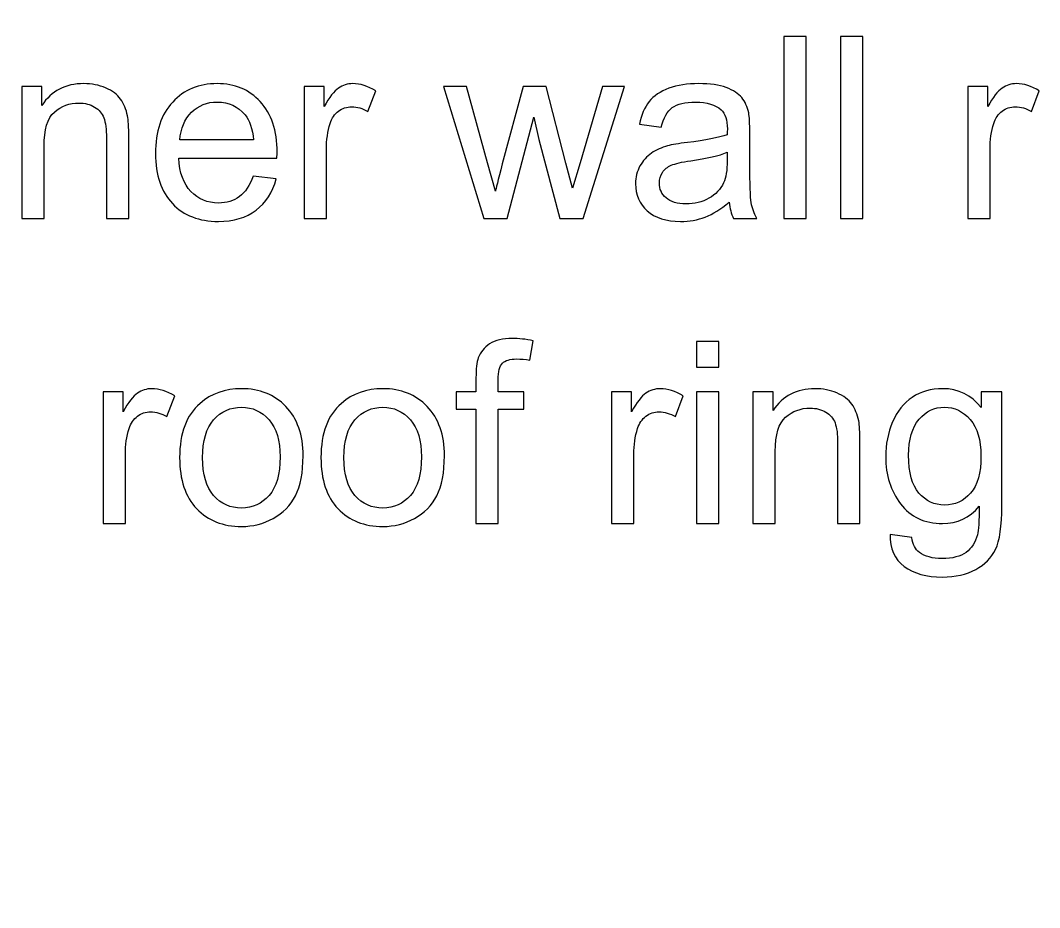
# Model space of a CAD drawing. Header units: centimetres. Extents: x -233 to -82, y 123 to 153.
# Drawn here: x -118.004 to -116.589, y 150.517 to 151.748 of the extents above; entities that cross this region are included whole.
import ezdxf

# ---------------------------------------------------------------- set-up
doc = ezdxf.new("R2010")
doc.units = ezdxf.units.CM
doc.header["$MEASUREMENT"] = 0
doc.layers.add('layer 1', color=7, linetype='Continuous')

msp = doc.modelspace()

# ---------------------------------------------------------------- linework, layer by layer
at = {"layer": 'layer 1', "color": 1, "lineweight": 9}
msp.add_open_spline([(-126.51636, 152.75145), (-126.51636, 152.75145), (-129.7739, 152.75145), (-129.7739, 152.75145), (-129.7739, 152.75145), (-129.7739, 152.75145), (-136.26995, 149.00072), (-136.26995, 149.00072), (-136.26995, 149.00072), (-136.26995, 149.00072), (-140.02277, 142.50252), (-140.02277, 142.50252), (-140.02277, 142.50252), (-140.02277, 142.50252), (-140.02277, 134.99898), (-140.02277, 134.99898), (-140.02277, 134.99898), (-140.02277, 134.99898), (-136.26995, 128.50081), (-136.26995, 128.50081), (-136.26995, 128.50081), (-136.26995, 128.50081), (-129.7739, 124.74796), (-129.7739, 124.74796), (-129.7739, 124.74796), (-129.7739, 124.74796), (-122.27036, 124.74796), (-122.27036, 124.74796), (-122.27036, 124.74796), (-122.27036, 124.74796), (-115.77213, 128.50081), (-115.77213, 128.50081), (-115.77213, 128.50081), (-115.77213, 128.50081), (-112.02146, 134.99898), (-112.02146, 134.99898), (-112.02146, 134.99898), (-112.02146, 134.99898), (-112.02146, 142.50252), (-112.02146, 142.50252), (-112.02146, 142.50252), (-112.02146, 142.50252), (-115.77213, 149.00072), (-115.77213, 149.00072), (-115.77213, 149.00072), (-115.77213, 149.00072), (-122.27036, 152.75145), (-122.27036, 152.75145), (-122.27036, 152.75145), (-122.27036, 152.75145), (-125.51514, 152.75145), (-125.51514, 152.75145)], degree=3, knots=[0, 0, 0, 0, 0.0714286, 0.0714286, 0.0714286, 0.0714286, 0.1428571, 0.1428571, 0.1428571, 0.1428571, 0.2142857, 0.2142857, 0.2142857, 0.2142857, 0.2857143, 0.2857143, 0.2857143, 0.2857143, 0.3571429, 0.3571429, 0.3571429, 0.3571429, 0.4285714, 0.4285714, 0.4285714, 0.4285714, 0.5, 0.5, 0.5, 0.5, 0.5714286, 0.5714286, 0.5714286, 0.5714286, 0.6428571, 0.6428571, 0.6428571, 0.6428571, 0.7142857, 0.7142857, 0.7142857, 0.7142857, 0.7857143, 0.7857143, 0.7857143, 0.7857143, 0.8571429, 0.8571429, 0.8571429, 0.8571429, 1, 1, 1, 1], dxfattribs=at)
at = {"layer": 'layer 1'}
for points, knots in [([(-116.94407, 151.47319), (-116.94407, 151.47319), (-116.94407, 151.72569), (-116.94407, 151.72569), (-116.94407, 151.72569), (-116.94407, 151.72569), (-116.91307, 151.72569), (-116.91307, 151.72569), (-116.91307, 151.72569), (-116.91307, 151.72569), (-116.91307, 151.47319), (-116.91307, 151.47319), (-116.91307, 151.47319), (-116.91307, 151.47319), (-116.94407, 151.47319), (-116.94407, 151.47319)], [0, 0, 0, 0, 0.2, 0.2, 0.2, 0.2, 0.4, 0.4, 0.4, 0.4, 0.6, 0.6, 0.6, 0.6, 1, 1, 1, 1]), ([(-116.86567, 151.47319), (-116.86567, 151.47319), (-116.86567, 151.72569), (-116.86567, 151.72569), (-116.86567, 151.72569), (-116.86567, 151.72569), (-116.83467, 151.72569), (-116.83467, 151.72569), (-116.83467, 151.72569), (-116.83467, 151.72569), (-116.83467, 151.47319), (-116.83467, 151.47319), (-116.83467, 151.47319), (-116.83467, 151.47319), (-116.86567, 151.47319), (-116.86567, 151.47319)], [0, 0, 0, 0, 0.2, 0.2, 0.2, 0.2, 0.4, 0.4, 0.4, 0.4, 0.6, 0.6, 0.6, 0.6, 1, 1, 1, 1]), ([(-118.00227, 151.47319), (-118.00227, 151.47319), (-118.00227, 151.65609), (-118.00227, 151.65609), (-118.00227, 151.65609), (-118.00227, 151.65609), (-117.97437, 151.65609), (-117.97437, 151.65609), (-117.97437, 151.65609), (-117.97437, 151.65609), (-117.97437, 151.63009), (-117.97437, 151.63009), (-117.97437, 151.63009), (-117.96097, 151.65019), (-117.94157, 151.66029), (-117.91617, 151.66029), (-117.91617, 151.66029), (-117.90517, 151.66029), (-117.89507, 151.65829), (-117.88577, 151.65439), (-117.88577, 151.65439), (-117.87647, 151.65039), (-117.86957, 151.64519), (-117.86497, 151.63879), (-117.86497, 151.63879), (-117.86047, 151.63229), (-117.85727, 151.62469), (-117.85537, 151.61579), (-117.85537, 151.61579), (-117.85427, 151.61009), (-117.85367, 151.59999), (-117.85367, 151.58569), (-117.85367, 151.58569), (-117.85367, 151.58569), (-117.85367, 151.47319), (-117.85367, 151.47319), (-117.85367, 151.47319), (-117.85367, 151.47319), (-117.88467, 151.47319), (-117.88467, 151.47319), (-117.88467, 151.47319), (-117.88467, 151.47319), (-117.88467, 151.58449), (-117.88467, 151.58449), (-117.88467, 151.58449), (-117.88467, 151.59709), (-117.88587, 151.60649), (-117.88827, 151.61279), (-117.88827, 151.61279), (-117.89067, 151.61909), (-117.89497, 151.62409), (-117.90107, 151.62779), (-117.90107, 151.62779), (-117.90727, 151.63149), (-117.91447, 151.63339), (-117.92277, 151.63339), (-117.92277, 151.63339), (-117.93597, 151.63339), (-117.94737, 151.62919), (-117.95687, 151.62079), (-117.95687, 151.62079), (-117.96647, 151.61239), (-117.97127, 151.59649), (-117.97127, 151.57309), (-117.97127, 151.57309), (-117.97127, 151.57309), (-117.97127, 151.47319), (-117.97127, 151.47319), (-117.97127, 151.47319), (-117.97127, 151.47319), (-118.00227, 151.47319), (-118.00227, 151.47319)], [0, 0, 0, 0, 0.0526316, 0.0526316, 0.0526316, 0.0526316, 0.1052632, 0.1052632, 0.1052632, 0.1052632, 0.1578947, 0.1578947, 0.1578947, 0.1578947, 0.2105263, 0.2105263, 0.2105263, 0.2105263, 0.2631579, 0.2631579, 0.2631579, 0.2631579, 0.3157895, 0.3157895, 0.3157895, 0.3157895, 0.3684211, 0.3684211, 0.3684211, 0.3684211, 0.4210526, 0.4210526, 0.4210526, 0.4210526, 0.4736842, 0.4736842, 0.4736842, 0.4736842, 0.5263158, 0.5263158, 0.5263158, 0.5263158, 0.5789474, 0.5789474, 0.5789474, 0.5789474, 0.6315789, 0.6315789, 0.6315789, 0.6315789, 0.6842105, 0.6842105, 0.6842105, 0.6842105, 0.7368421, 0.7368421, 0.7368421, 0.7368421, 0.7894737, 0.7894737, 0.7894737, 0.7894737, 0.8421053, 0.8421053, 0.8421053, 0.8421053, 0.8947368, 0.8947368, 0.8947368, 0.8947368, 1, 1, 1, 1]), ([(-117.68087, 151.53209), (-117.68087, 151.53209), (-117.64887, 151.52809), (-117.64887, 151.52809), (-117.64887, 151.52809), (-117.65397, 151.50939), (-117.66327, 151.49489), (-117.67697, 151.48459), (-117.67697, 151.48459), (-117.69067, 151.47429), (-117.70807, 151.46909), (-117.72927, 151.46909), (-117.72927, 151.46909), (-117.75607, 151.46909), (-117.77727, 151.47729), (-117.79297, 151.49379), (-117.79297, 151.49379), (-117.80867, 151.51029), (-117.81647, 151.53339), (-117.81647, 151.56309), (-117.81647, 151.56309), (-117.81647, 151.59389), (-117.80857, 151.61779), (-117.79267, 151.63479), (-117.79267, 151.63479), (-117.77677, 151.65179), (-117.75627, 151.66029), (-117.73097, 151.66029), (-117.73097, 151.66029), (-117.70657, 151.66029), (-117.68657, 151.65199), (-117.67107, 151.63529), (-117.67107, 151.63529), (-117.65557, 151.61859), (-117.64777, 151.59519), (-117.64777, 151.56499), (-117.64777, 151.56499), (-117.64777, 151.56319), (-117.64787, 151.56039), (-117.64797, 151.55669), (-117.64797, 151.55669), (-117.64797, 151.55669), (-117.78437, 151.55669), (-117.78437, 151.55669), (-117.78437, 151.55669), (-117.78327, 151.53659), (-117.77757, 151.52129), (-117.76737, 151.51059), (-117.76737, 151.51059), (-117.75717, 151.49989), (-117.74437, 151.49459), (-117.72907, 151.49459), (-117.72907, 151.49459), (-117.71777, 151.49459), (-117.70807, 151.49759), (-117.69997, 151.50359), (-117.69997, 151.50359), (-117.69197, 151.50949), (-117.68557, 151.51899), (-117.68087, 151.53209)], [0, 0, 0, 0, 0.0625, 0.0625, 0.0625, 0.0625, 0.125, 0.125, 0.125, 0.125, 0.1875, 0.1875, 0.1875, 0.1875, 0.25, 0.25, 0.25, 0.25, 0.3125, 0.3125, 0.3125, 0.3125, 0.375, 0.375, 0.375, 0.375, 0.4375, 0.4375, 0.4375, 0.4375, 0.5, 0.5, 0.5, 0.5, 0.5625, 0.5625, 0.5625, 0.5625, 0.625, 0.625, 0.625, 0.625, 0.6875, 0.6875, 0.6875, 0.6875, 0.75, 0.75, 0.75, 0.75, 0.8125, 0.8125, 0.8125, 0.8125, 0.875, 0.875, 0.875, 0.875, 1, 1, 1, 1]), ([(-117.61027, 151.47319), (-117.61027, 151.47319), (-117.61027, 151.65609), (-117.61027, 151.65609), (-117.61027, 151.65609), (-117.61027, 151.65609), (-117.58237, 151.65609), (-117.58237, 151.65609), (-117.58237, 151.65609), (-117.58237, 151.65609), (-117.58237, 151.62839), (-117.58237, 151.62839), (-117.58237, 151.62839), (-117.57527, 151.64139), (-117.56867, 151.64999), (-117.56257, 151.65409), (-117.56257, 151.65409), (-117.55657, 151.65819), (-117.54997, 151.66029), (-117.54277, 151.66029), (-117.54277, 151.66029), (-117.53227, 151.66029), (-117.52167, 151.65699), (-117.51087, 151.65029), (-117.51087, 151.65029), (-117.51087, 151.65029), (-117.52157, 151.62149), (-117.52157, 151.62149), (-117.52157, 151.62149), (-117.52907, 151.62599), (-117.53667, 151.62819), (-117.54427, 151.62819), (-117.54427, 151.62819), (-117.55107, 151.62819), (-117.55717, 151.62619), (-117.56257, 151.62209), (-117.56257, 151.62209), (-117.56797, 151.61799), (-117.57177, 151.61239), (-117.57407, 151.60509), (-117.57407, 151.60509), (-117.57757, 151.59409), (-117.57927, 151.58209), (-117.57927, 151.56899), (-117.57927, 151.56899), (-117.57927, 151.56899), (-117.57927, 151.47319), (-117.57927, 151.47319), (-117.57927, 151.47319), (-117.57927, 151.47319), (-117.61027, 151.47319), (-117.61027, 151.47319)], [0, 0, 0, 0, 0.0714286, 0.0714286, 0.0714286, 0.0714286, 0.1428571, 0.1428571, 0.1428571, 0.1428571, 0.2142857, 0.2142857, 0.2142857, 0.2142857, 0.2857143, 0.2857143, 0.2857143, 0.2857143, 0.3571429, 0.3571429, 0.3571429, 0.3571429, 0.4285714, 0.4285714, 0.4285714, 0.4285714, 0.5, 0.5, 0.5, 0.5, 0.5714286, 0.5714286, 0.5714286, 0.5714286, 0.6428571, 0.6428571, 0.6428571, 0.6428571, 0.7142857, 0.7142857, 0.7142857, 0.7142857, 0.7857143, 0.7857143, 0.7857143, 0.7857143, 0.8571429, 0.8571429, 0.8571429, 0.8571429, 1, 1, 1, 1]), ([(-117.02027, 151.49579), (-117.03177, 151.48599), (-117.04277, 151.47909), (-117.05337, 151.47509), (-117.05337, 151.47509), (-117.06407, 151.47109), (-117.07547, 151.46909), (-117.08757, 151.46909), (-117.08757, 151.46909), (-117.10767, 151.46909), (-117.12317, 151.47399), (-117.13397, 151.48379), (-117.13397, 151.48379), (-117.14477, 151.49359), (-117.15017, 151.50609), (-117.15017, 151.52139), (-117.15017, 151.52139), (-117.15017, 151.53039), (-117.14807, 151.53859), (-117.14397, 151.54599), (-117.14397, 151.54599), (-117.13987, 151.55339), (-117.13457, 151.55929), (-117.12797, 151.56379), (-117.12797, 151.56379), (-117.12137, 151.56829), (-117.11397, 151.57169), (-117.10567, 151.57399), (-117.10567, 151.57399), (-117.09957, 151.57559), (-117.09047, 151.57709), (-117.07817, 151.57859), (-117.07817, 151.57859), (-117.05307, 151.58159), (-117.03467, 151.58519), (-117.02287, 151.58929), (-117.02287, 151.58929), (-117.02277, 151.59359), (-117.02267, 151.59629), (-117.02267, 151.59739), (-117.02267, 151.59739), (-117.02267, 151.60999), (-117.02557, 151.61889), (-117.03147, 151.62409), (-117.03147, 151.62409), (-117.03937, 151.63109), (-117.05117, 151.63459), (-117.06677, 151.63459), (-117.06677, 151.63459), (-117.08137, 151.63459), (-117.09217, 151.63209), (-117.09907, 151.62699), (-117.09907, 151.62699), (-117.10597, 151.62189), (-117.11117, 151.61279), (-117.11447, 151.59979), (-117.11447, 151.59979), (-117.11447, 151.59979), (-117.14477, 151.60389), (-117.14477, 151.60389), (-117.14477, 151.60389), (-117.14207, 151.61689), (-117.13747, 151.62739), (-117.13117, 151.63539), (-117.13117, 151.63539), (-117.12487, 151.64329), (-117.11567, 151.64949), (-117.10377, 151.65379), (-117.10377, 151.65379), (-117.09187, 151.65809), (-117.07797, 151.66029), (-117.06227, 151.66029), (-117.06227, 151.66029), (-117.04667, 151.66029), (-117.03397, 151.65849), (-117.02417, 151.65479), (-117.02417, 151.65479), (-117.01447, 151.65109), (-117.00727, 151.64639), (-117.00267, 151.64089), (-117.00267, 151.64089), (-116.99807, 151.63529), (-116.99487, 151.62829), (-116.99307, 151.61979), (-116.99307, 151.61979), (-116.99197, 151.61449), (-116.99147, 151.60499), (-116.99147, 151.59119), (-116.99147, 151.59119), (-116.99147, 151.59119), (-116.99147, 151.54989), (-116.99147, 151.54989), (-116.99147, 151.54989), (-116.99147, 151.52099), (-116.99077, 151.50279), (-116.98947, 151.49519), (-116.98947, 151.49519), (-116.98817, 151.48749), (-116.98557, 151.48019), (-116.98167, 151.47319), (-116.98167, 151.47319), (-116.98167, 151.47319), (-117.01407, 151.47319), (-117.01407, 151.47319), (-117.01407, 151.47319), (-117.01727, 151.47959), (-117.01937, 151.48709), (-117.02027, 151.49579)], [0, 0, 0, 0, 0.0357143, 0.0357143, 0.0357143, 0.0357143, 0.0714286, 0.0714286, 0.0714286, 0.0714286, 0.1071429, 0.1071429, 0.1071429, 0.1071429, 0.1428571, 0.1428571, 0.1428571, 0.1428571, 0.1785714, 0.1785714, 0.1785714, 0.1785714, 0.2142857, 0.2142857, 0.2142857, 0.2142857, 0.25, 0.25, 0.25, 0.25, 0.2857143, 0.2857143, 0.2857143, 0.2857143, 0.3214286, 0.3214286, 0.3214286, 0.3214286, 0.3571429, 0.3571429, 0.3571429, 0.3571429, 0.3928571, 0.3928571, 0.3928571, 0.3928571, 0.4285714, 0.4285714, 0.4285714, 0.4285714, 0.4642857, 0.4642857, 0.4642857, 0.4642857, 0.5, 0.5, 0.5, 0.5, 0.5357143, 0.5357143, 0.5357143, 0.5357143, 0.5714286, 0.5714286, 0.5714286, 0.5714286, 0.6071429, 0.6071429, 0.6071429, 0.6071429, 0.6428571, 0.6428571, 0.6428571, 0.6428571, 0.6785714, 0.6785714, 0.6785714, 0.6785714, 0.7142857, 0.7142857, 0.7142857, 0.7142857, 0.75, 0.75, 0.75, 0.75, 0.7857143, 0.7857143, 0.7857143, 0.7857143, 0.8214286, 0.8214286, 0.8214286, 0.8214286, 0.8571429, 0.8571429, 0.8571429, 0.8571429, 0.8928571, 0.8928571, 0.8928571, 0.8928571, 0.9285714, 0.9285714, 0.9285714, 0.9285714, 1, 1, 1, 1]), ([(-116.68897, 151.47319), (-116.68897, 151.47319), (-116.68897, 151.65609), (-116.68897, 151.65609), (-116.68897, 151.65609), (-116.68897, 151.65609), (-116.66107, 151.65609), (-116.66107, 151.65609), (-116.66107, 151.65609), (-116.66107, 151.65609), (-116.66107, 151.62839), (-116.66107, 151.62839), (-116.66107, 151.62839), (-116.65397, 151.64139), (-116.64737, 151.64999), (-116.64127, 151.65409), (-116.64127, 151.65409), (-116.63527, 151.65819), (-116.62867, 151.66029), (-116.62147, 151.66029), (-116.62147, 151.66029), (-116.61097, 151.66029), (-116.60037, 151.65699), (-116.58957, 151.65029), (-116.58957, 151.65029), (-116.58957, 151.65029), (-116.60027, 151.62149), (-116.60027, 151.62149), (-116.60027, 151.62149), (-116.60777, 151.62599), (-116.61537, 151.62819), (-116.62297, 151.62819), (-116.62297, 151.62819), (-116.62977, 151.62819), (-116.63587, 151.62619), (-116.64127, 151.62209), (-116.64127, 151.62209), (-116.64667, 151.61799), (-116.65047, 151.61239), (-116.65277, 151.60509), (-116.65277, 151.60509), (-116.65627, 151.59409), (-116.65797, 151.58209), (-116.65797, 151.56899), (-116.65797, 151.56899), (-116.65797, 151.56899), (-116.65797, 151.47319), (-116.65797, 151.47319), (-116.65797, 151.47319), (-116.65797, 151.47319), (-116.68897, 151.47319), (-116.68897, 151.47319)], [0, 0, 0, 0, 0.0714286, 0.0714286, 0.0714286, 0.0714286, 0.1428571, 0.1428571, 0.1428571, 0.1428571, 0.2142857, 0.2142857, 0.2142857, 0.2142857, 0.2857143, 0.2857143, 0.2857143, 0.2857143, 0.3571429, 0.3571429, 0.3571429, 0.3571429, 0.4285714, 0.4285714, 0.4285714, 0.4285714, 0.5, 0.5, 0.5, 0.5, 0.5714286, 0.5714286, 0.5714286, 0.5714286, 0.6428571, 0.6428571, 0.6428571, 0.6428571, 0.7142857, 0.7142857, 0.7142857, 0.7142857, 0.7857143, 0.7857143, 0.7857143, 0.7857143, 0.8571429, 0.8571429, 0.8571429, 0.8571429, 1, 1, 1, 1]), ([(-117.36067, 151.47319), (-117.36067, 151.47319), (-117.41667, 151.65609), (-117.41667, 151.65609), (-117.41667, 151.65609), (-117.41667, 151.65609), (-117.38457, 151.65609), (-117.38457, 151.65609), (-117.38457, 151.65609), (-117.38457, 151.65609), (-117.35547, 151.55049), (-117.35547, 151.55049), (-117.35547, 151.55049), (-117.35547, 151.55049), (-117.34467, 151.51129), (-117.34467, 151.51129), (-117.34467, 151.51129), (-117.34417, 151.51319), (-117.34107, 151.52579), (-117.33517, 151.54899), (-117.33517, 151.54899), (-117.33517, 151.54899), (-117.30607, 151.65609), (-117.30607, 151.65609), (-117.30607, 151.65609), (-117.30607, 151.65609), (-117.27417, 151.65609), (-117.27417, 151.65609), (-117.27417, 151.65609), (-117.27417, 151.65609), (-117.24677, 151.54999), (-117.24677, 151.54999), (-117.24677, 151.54999), (-117.24677, 151.54999), (-117.23767, 151.51509), (-117.23767, 151.51509), (-117.23767, 151.51509), (-117.23767, 151.51509), (-117.22717, 151.55039), (-117.22717, 151.55039), (-117.22717, 151.55039), (-117.22717, 151.55039), (-117.19577, 151.65609), (-117.19577, 151.65609), (-117.19577, 151.65609), (-117.19577, 151.65609), (-117.16567, 151.65609), (-117.16567, 151.65609), (-117.16567, 151.65609), (-117.16567, 151.65609), (-117.22287, 151.47319), (-117.22287, 151.47319), (-117.22287, 151.47319), (-117.22287, 151.47319), (-117.25507, 151.47319), (-117.25507, 151.47319), (-117.25507, 151.47319), (-117.25507, 151.47319), (-117.28417, 151.58279), (-117.28417, 151.58279), (-117.28417, 151.58279), (-117.28417, 151.58279), (-117.29127, 151.61389), (-117.29127, 151.61389), (-117.29127, 151.61389), (-117.29127, 151.61389), (-117.32827, 151.47319), (-117.32827, 151.47319), (-117.32827, 151.47319), (-117.32827, 151.47319), (-117.36067, 151.47319), (-117.36067, 151.47319)], [0, 0, 0, 0, 0.0526316, 0.0526316, 0.0526316, 0.0526316, 0.1052632, 0.1052632, 0.1052632, 0.1052632, 0.1578947, 0.1578947, 0.1578947, 0.1578947, 0.2105263, 0.2105263, 0.2105263, 0.2105263, 0.2631579, 0.2631579, 0.2631579, 0.2631579, 0.3157895, 0.3157895, 0.3157895, 0.3157895, 0.3684211, 0.3684211, 0.3684211, 0.3684211, 0.4210526, 0.4210526, 0.4210526, 0.4210526, 0.4736842, 0.4736842, 0.4736842, 0.4736842, 0.5263158, 0.5263158, 0.5263158, 0.5263158, 0.5789474, 0.5789474, 0.5789474, 0.5789474, 0.6315789, 0.6315789, 0.6315789, 0.6315789, 0.6842105, 0.6842105, 0.6842105, 0.6842105, 0.7368421, 0.7368421, 0.7368421, 0.7368421, 0.7894737, 0.7894737, 0.7894737, 0.7894737, 0.8421053, 0.8421053, 0.8421053, 0.8421053, 0.8947368, 0.8947368, 0.8947368, 0.8947368, 1, 1, 1, 1]), ([(-117.78267, 151.58219), (-117.78267, 151.58219), (-117.68057, 151.58219), (-117.68057, 151.58219), (-117.68057, 151.58219), (-117.68187, 151.59759), (-117.68577, 151.60919), (-117.69227, 151.61689), (-117.69227, 151.61689), (-117.70217, 151.62879), (-117.71497, 151.63479), (-117.73067, 151.63479), (-117.73067, 151.63479), (-117.74497, 151.63479), (-117.75687, 151.62999), (-117.76657, 151.62049), (-117.76657, 151.62049), (-117.77627, 151.61099), (-117.78167, 151.59819), (-117.78267, 151.58219)], [0, 0, 0, 0, 0.1666667, 0.1666667, 0.1666667, 0.1666667, 0.3333333, 0.3333333, 0.3333333, 0.3333333, 0.5, 0.5, 0.5, 0.5, 0.6666667, 0.6666667, 0.6666667, 0.6666667, 1, 1, 1, 1]), ([(-117.02287, 151.56499), (-117.03407, 151.56039), (-117.05097, 151.55649), (-117.07347, 151.55329), (-117.07347, 151.55329), (-117.08617, 151.55139), (-117.09517, 151.54939), (-117.10047, 151.54709), (-117.10047, 151.54709), (-117.10577, 151.54479), (-117.10987, 151.54149), (-117.11277, 151.53709), (-117.11277, 151.53709), (-117.11567, 151.53259), (-117.11707, 151.52769), (-117.11707, 151.52229), (-117.11707, 151.52229), (-117.11707, 151.51399), (-117.11397, 151.50719), (-117.10767, 151.50169), (-117.10767, 151.50169), (-117.10137, 151.49619), (-117.09227, 151.49339), (-117.08017, 151.49339), (-117.08017, 151.49339), (-117.06827, 151.49339), (-117.05757, 151.49599), (-117.04827, 151.50119), (-117.04827, 151.50119), (-117.03897, 151.50639), (-117.03217, 151.51349), (-117.02787, 151.52259), (-117.02787, 151.52259), (-117.02457, 151.52959), (-117.02287, 151.53989), (-117.02287, 151.55359), (-117.02287, 151.55359), (-117.02287, 151.55359), (-117.02287, 151.56499), (-117.02287, 151.56499)], [0, 0, 0, 0, 0.0909091, 0.0909091, 0.0909091, 0.0909091, 0.1818182, 0.1818182, 0.1818182, 0.1818182, 0.2727273, 0.2727273, 0.2727273, 0.2727273, 0.3636364, 0.3636364, 0.3636364, 0.3636364, 0.4545455, 0.4545455, 0.4545455, 0.4545455, 0.5454545, 0.5454545, 0.5454545, 0.5454545, 0.6363636, 0.6363636, 0.6363636, 0.6363636, 0.7272727, 0.7272727, 0.7272727, 0.7272727, 0.8181818, 0.8181818, 0.8181818, 0.8181818, 1, 1, 1, 1]), ([(-117.37164, 151.04986), (-117.37164, 151.04986), (-117.37164, 151.20866), (-117.37164, 151.20866), (-117.37164, 151.20866), (-117.37164, 151.20866), (-117.39904, 151.20866), (-117.39904, 151.20866), (-117.39904, 151.20866), (-117.39904, 151.20866), (-117.39904, 151.23276), (-117.39904, 151.23276), (-117.39904, 151.23276), (-117.39904, 151.23276), (-117.37164, 151.23276), (-117.37164, 151.23276), (-117.37164, 151.23276), (-117.37164, 151.23276), (-117.37164, 151.25226), (-117.37164, 151.25226), (-117.37164, 151.25226), (-117.37164, 151.26456), (-117.37054, 151.27366), (-117.36844, 151.27966), (-117.36844, 151.27966), (-117.36544, 151.28766), (-117.36014, 151.29416), (-117.35264, 151.29916), (-117.35264, 151.29916), (-117.34514, 151.30416), (-117.33454, 151.30666), (-117.32104, 151.30666), (-117.32104, 151.30666), (-117.31234, 151.30666), (-117.30264, 151.30566), (-117.29214, 151.30356), (-117.29214, 151.30356), (-117.29214, 151.30356), (-117.29674, 151.27656), (-117.29674, 151.27656), (-117.29674, 151.27656), (-117.30324, 151.27766), (-117.30934, 151.27826), (-117.31504, 151.27826), (-117.31504, 151.27826), (-117.32444, 151.27826), (-117.33104, 151.27626), (-117.33494, 151.27226), (-117.33494, 151.27226), (-117.33884, 151.26826), (-117.34084, 151.26076), (-117.34084, 151.24966), (-117.34084, 151.24966), (-117.34084, 151.24966), (-117.34084, 151.23276), (-117.34084, 151.23276), (-117.34084, 151.23276), (-117.34084, 151.23276), (-117.30514, 151.23276), (-117.30514, 151.23276), (-117.30514, 151.23276), (-117.30514, 151.23276), (-117.30514, 151.20866), (-117.30514, 151.20866), (-117.30514, 151.20866), (-117.30514, 151.20866), (-117.34084, 151.20866), (-117.34084, 151.20866), (-117.34084, 151.20866), (-117.34084, 151.20866), (-117.34084, 151.04986), (-117.34084, 151.04986), (-117.34084, 151.04986), (-117.34084, 151.04986), (-117.37164, 151.04986), (-117.37164, 151.04986)], [0, 0, 0, 0, 0.05, 0.05, 0.05, 0.05, 0.1, 0.1, 0.1, 0.1, 0.15, 0.15, 0.15, 0.15, 0.2, 0.2, 0.2, 0.2, 0.25, 0.25, 0.25, 0.25, 0.3, 0.3, 0.3, 0.3, 0.35, 0.35, 0.35, 0.35, 0.4, 0.4, 0.4, 0.4, 0.45, 0.45, 0.45, 0.45, 0.5, 0.5, 0.5, 0.5, 0.55, 0.55, 0.55, 0.55, 0.6, 0.6, 0.6, 0.6, 0.65, 0.65, 0.65, 0.65, 0.7, 0.7, 0.7, 0.7, 0.75, 0.75, 0.75, 0.75, 0.8, 0.8, 0.8, 0.8, 0.85, 0.85, 0.85, 0.85, 0.9, 0.9, 0.9, 0.9, 1, 1, 1, 1]), ([(-117.06544, 151.26676), (-117.06544, 151.26676), (-117.06544, 151.30236), (-117.06544, 151.30236), (-117.06544, 151.30236), (-117.06544, 151.30236), (-117.03444, 151.30236), (-117.03444, 151.30236), (-117.03444, 151.30236), (-117.03444, 151.30236), (-117.03444, 151.26676), (-117.03444, 151.26676), (-117.03444, 151.26676), (-117.03444, 151.26676), (-117.06544, 151.26676), (-117.06544, 151.26676)], [0, 0, 0, 0, 0.2, 0.2, 0.2, 0.2, 0.4, 0.4, 0.4, 0.4, 0.6, 0.6, 0.6, 0.6, 1, 1, 1, 1]), ([(-117.88934, 151.04986), (-117.88934, 151.04986), (-117.88934, 151.23276), (-117.88934, 151.23276), (-117.88934, 151.23276), (-117.88934, 151.23276), (-117.86144, 151.23276), (-117.86144, 151.23276), (-117.86144, 151.23276), (-117.86144, 151.23276), (-117.86144, 151.20506), (-117.86144, 151.20506), (-117.86144, 151.20506), (-117.85434, 151.21806), (-117.84774, 151.22666), (-117.84164, 151.23076), (-117.84164, 151.23076), (-117.83564, 151.23486), (-117.82904, 151.23696), (-117.82184, 151.23696), (-117.82184, 151.23696), (-117.81134, 151.23696), (-117.80074, 151.23366), (-117.78994, 151.22696), (-117.78994, 151.22696), (-117.78994, 151.22696), (-117.80064, 151.19816), (-117.80064, 151.19816), (-117.80064, 151.19816), (-117.80814, 151.20266), (-117.81574, 151.20486), (-117.82334, 151.20486), (-117.82334, 151.20486), (-117.83014, 151.20486), (-117.83624, 151.20286), (-117.84164, 151.19876), (-117.84164, 151.19876), (-117.84704, 151.19466), (-117.85084, 151.18906), (-117.85314, 151.18176), (-117.85314, 151.18176), (-117.85664, 151.17076), (-117.85834, 151.15876), (-117.85834, 151.14566), (-117.85834, 151.14566), (-117.85834, 151.14566), (-117.85834, 151.04986), (-117.85834, 151.04986), (-117.85834, 151.04986), (-117.85834, 151.04986), (-117.88934, 151.04986), (-117.88934, 151.04986)], [0, 0, 0, 0, 0.0714286, 0.0714286, 0.0714286, 0.0714286, 0.1428571, 0.1428571, 0.1428571, 0.1428571, 0.2142857, 0.2142857, 0.2142857, 0.2142857, 0.2857143, 0.2857143, 0.2857143, 0.2857143, 0.3571429, 0.3571429, 0.3571429, 0.3571429, 0.4285714, 0.4285714, 0.4285714, 0.4285714, 0.5, 0.5, 0.5, 0.5, 0.5714286, 0.5714286, 0.5714286, 0.5714286, 0.6428571, 0.6428571, 0.6428571, 0.6428571, 0.7142857, 0.7142857, 0.7142857, 0.7142857, 0.7857143, 0.7857143, 0.7857143, 0.7857143, 0.8571429, 0.8571429, 0.8571429, 0.8571429, 1, 1, 1, 1]), ([(-117.78304, 151.14136), (-117.78304, 151.17526), (-117.77364, 151.20026), (-117.75474, 151.21656), (-117.75474, 151.21656), (-117.73904, 151.23016), (-117.71984, 151.23696), (-117.69724, 151.23696), (-117.69724, 151.23696), (-117.67214, 151.23696), (-117.65154, 151.22876), (-117.63554, 151.21226), (-117.63554, 151.21226), (-117.61964, 151.19576), (-117.61164, 151.17296), (-117.61164, 151.14396), (-117.61164, 151.14396), (-117.61164, 151.12036), (-117.61514, 151.10186), (-117.62224, 151.08836), (-117.62224, 151.08836), (-117.62934, 151.07486), (-117.63954, 151.06446), (-117.65304, 151.05696), (-117.65304, 151.05696), (-117.66654, 151.04946), (-117.68134, 151.04576), (-117.69724, 151.04576), (-117.69724, 151.04576), (-117.72284, 151.04576), (-117.74354, 151.05396), (-117.75934, 151.07036), (-117.75934, 151.07036), (-117.77514, 151.08676), (-117.78304, 151.11046), (-117.78304, 151.14136)], [0, 0, 0, 0, 0.1, 0.1, 0.1, 0.1, 0.2, 0.2, 0.2, 0.2, 0.3, 0.3, 0.3, 0.3, 0.4, 0.4, 0.4, 0.4, 0.5, 0.5, 0.5, 0.5, 0.6, 0.6, 0.6, 0.6, 0.7, 0.7, 0.7, 0.7, 0.8, 0.8, 0.8, 0.8, 1, 1, 1, 1]), ([(-117.58684, 151.14136), (-117.58684, 151.17526), (-117.57744, 151.20026), (-117.55854, 151.21656), (-117.55854, 151.21656), (-117.54284, 151.23016), (-117.52364, 151.23696), (-117.50104, 151.23696), (-117.50104, 151.23696), (-117.47594, 151.23696), (-117.45534, 151.22876), (-117.43934, 151.21226), (-117.43934, 151.21226), (-117.42344, 151.19576), (-117.41544, 151.17296), (-117.41544, 151.14396), (-117.41544, 151.14396), (-117.41544, 151.12036), (-117.41894, 151.10186), (-117.42604, 151.08836), (-117.42604, 151.08836), (-117.43314, 151.07486), (-117.44334, 151.06446), (-117.45684, 151.05696), (-117.45684, 151.05696), (-117.47034, 151.04946), (-117.48514, 151.04576), (-117.50104, 151.04576), (-117.50104, 151.04576), (-117.52664, 151.04576), (-117.54734, 151.05396), (-117.56314, 151.07036), (-117.56314, 151.07036), (-117.57894, 151.08676), (-117.58684, 151.11046), (-117.58684, 151.14136)], [0, 0, 0, 0, 0.1, 0.1, 0.1, 0.1, 0.2, 0.2, 0.2, 0.2, 0.3, 0.3, 0.3, 0.3, 0.4, 0.4, 0.4, 0.4, 0.5, 0.5, 0.5, 0.5, 0.6, 0.6, 0.6, 0.6, 0.7, 0.7, 0.7, 0.7, 0.8, 0.8, 0.8, 0.8, 1, 1, 1, 1]), ([(-117.18344, 151.04986), (-117.18344, 151.04986), (-117.18344, 151.23276), (-117.18344, 151.23276), (-117.18344, 151.23276), (-117.18344, 151.23276), (-117.15554, 151.23276), (-117.15554, 151.23276), (-117.15554, 151.23276), (-117.15554, 151.23276), (-117.15554, 151.20506), (-117.15554, 151.20506), (-117.15554, 151.20506), (-117.14844, 151.21806), (-117.14184, 151.22666), (-117.13574, 151.23076), (-117.13574, 151.23076), (-117.12974, 151.23486), (-117.12314, 151.23696), (-117.11594, 151.23696), (-117.11594, 151.23696), (-117.10544, 151.23696), (-117.09484, 151.23366), (-117.08404, 151.22696), (-117.08404, 151.22696), (-117.08404, 151.22696), (-117.09474, 151.19816), (-117.09474, 151.19816), (-117.09474, 151.19816), (-117.10224, 151.20266), (-117.10984, 151.20486), (-117.11744, 151.20486), (-117.11744, 151.20486), (-117.12424, 151.20486), (-117.13034, 151.20286), (-117.13574, 151.19876), (-117.13574, 151.19876), (-117.14114, 151.19466), (-117.14494, 151.18906), (-117.14724, 151.18176), (-117.14724, 151.18176), (-117.15074, 151.17076), (-117.15244, 151.15876), (-117.15244, 151.14566), (-117.15244, 151.14566), (-117.15244, 151.14566), (-117.15244, 151.04986), (-117.15244, 151.04986), (-117.15244, 151.04986), (-117.15244, 151.04986), (-117.18344, 151.04986), (-117.18344, 151.04986)], [0, 0, 0, 0, 0.0714286, 0.0714286, 0.0714286, 0.0714286, 0.1428571, 0.1428571, 0.1428571, 0.1428571, 0.2142857, 0.2142857, 0.2142857, 0.2142857, 0.2857143, 0.2857143, 0.2857143, 0.2857143, 0.3571429, 0.3571429, 0.3571429, 0.3571429, 0.4285714, 0.4285714, 0.4285714, 0.4285714, 0.5, 0.5, 0.5, 0.5, 0.5714286, 0.5714286, 0.5714286, 0.5714286, 0.6428571, 0.6428571, 0.6428571, 0.6428571, 0.7142857, 0.7142857, 0.7142857, 0.7142857, 0.7857143, 0.7857143, 0.7857143, 0.7857143, 0.8571429, 0.8571429, 0.8571429, 0.8571429, 1, 1, 1, 1]), ([(-116.98714, 151.04986), (-116.98714, 151.04986), (-116.98714, 151.23276), (-116.98714, 151.23276), (-116.98714, 151.23276), (-116.98714, 151.23276), (-116.95924, 151.23276), (-116.95924, 151.23276), (-116.95924, 151.23276), (-116.95924, 151.23276), (-116.95924, 151.20676), (-116.95924, 151.20676), (-116.95924, 151.20676), (-116.94584, 151.22686), (-116.92644, 151.23696), (-116.90104, 151.23696), (-116.90104, 151.23696), (-116.89004, 151.23696), (-116.87994, 151.23496), (-116.87064, 151.23106), (-116.87064, 151.23106), (-116.86134, 151.22706), (-116.85444, 151.22186), (-116.84984, 151.21546), (-116.84984, 151.21546), (-116.84534, 151.20896), (-116.84214, 151.20136), (-116.84024, 151.19246), (-116.84024, 151.19246), (-116.83914, 151.18676), (-116.83854, 151.17666), (-116.83854, 151.16236), (-116.83854, 151.16236), (-116.83854, 151.16236), (-116.83854, 151.04986), (-116.83854, 151.04986), (-116.83854, 151.04986), (-116.83854, 151.04986), (-116.86954, 151.04986), (-116.86954, 151.04986), (-116.86954, 151.04986), (-116.86954, 151.04986), (-116.86954, 151.16116), (-116.86954, 151.16116), (-116.86954, 151.16116), (-116.86954, 151.17376), (-116.87074, 151.18316), (-116.87314, 151.18946), (-116.87314, 151.18946), (-116.87554, 151.19576), (-116.87984, 151.20076), (-116.88594, 151.20446), (-116.88594, 151.20446), (-116.89214, 151.20816), (-116.89934, 151.21006), (-116.90764, 151.21006), (-116.90764, 151.21006), (-116.92084, 151.21006), (-116.93224, 151.20586), (-116.94174, 151.19746), (-116.94174, 151.19746), (-116.95134, 151.18906), (-116.95614, 151.17316), (-116.95614, 151.14976), (-116.95614, 151.14976), (-116.95614, 151.14976), (-116.95614, 151.04986), (-116.95614, 151.04986), (-116.95614, 151.04986), (-116.95614, 151.04986), (-116.98714, 151.04986), (-116.98714, 151.04986)], [0, 0, 0, 0, 0.0526316, 0.0526316, 0.0526316, 0.0526316, 0.1052632, 0.1052632, 0.1052632, 0.1052632, 0.1578947, 0.1578947, 0.1578947, 0.1578947, 0.2105263, 0.2105263, 0.2105263, 0.2105263, 0.2631579, 0.2631579, 0.2631579, 0.2631579, 0.3157895, 0.3157895, 0.3157895, 0.3157895, 0.3684211, 0.3684211, 0.3684211, 0.3684211, 0.4210526, 0.4210526, 0.4210526, 0.4210526, 0.4736842, 0.4736842, 0.4736842, 0.4736842, 0.5263158, 0.5263158, 0.5263158, 0.5263158, 0.5789474, 0.5789474, 0.5789474, 0.5789474, 0.6315789, 0.6315789, 0.6315789, 0.6315789, 0.6842105, 0.6842105, 0.6842105, 0.6842105, 0.7368421, 0.7368421, 0.7368421, 0.7368421, 0.7894737, 0.7894737, 0.7894737, 0.7894737, 0.8421053, 0.8421053, 0.8421053, 0.8421053, 0.8947368, 0.8947368, 0.8947368, 0.8947368, 1, 1, 1, 1]), ([(-116.79664, 151.03466), (-116.79664, 151.03466), (-116.76654, 151.03026), (-116.76654, 151.03026), (-116.76654, 151.03026), (-116.76524, 151.02096), (-116.76174, 151.01416), (-116.75604, 151.00986), (-116.75604, 151.00986), (-116.74834, 151.00416), (-116.73784, 151.00126), (-116.72454, 151.00126), (-116.72454, 151.00126), (-116.71014, 151.00126), (-116.69904, 151.00416), (-116.69124, 151.00986), (-116.69124, 151.00986), (-116.68344, 151.01556), (-116.67814, 151.02366), (-116.67544, 151.03406), (-116.67544, 151.03406), (-116.67384, 151.04036), (-116.67304, 151.05356), (-116.67314, 151.07376), (-116.67314, 151.07376), (-116.68664, 151.05786), (-116.70354, 151.04986), (-116.72384, 151.04986), (-116.72384, 151.04986), (-116.74894, 151.04986), (-116.76844, 151.05896), (-116.78214, 151.07706), (-116.78214, 151.07706), (-116.79594, 151.09516), (-116.80284, 151.11696), (-116.80284, 151.14236), (-116.80284, 151.14236), (-116.80284, 151.15986), (-116.79964, 151.17596), (-116.79334, 151.19076), (-116.79334, 151.19076), (-116.78704, 151.20546), (-116.77794, 151.21686), (-116.76594, 151.22496), (-116.76594, 151.22496), (-116.75394, 151.23296), (-116.73984, 151.23696), (-116.72364, 151.23696), (-116.72364, 151.23696), (-116.70204, 151.23696), (-116.68424, 151.22826), (-116.67024, 151.21076), (-116.67024, 151.21076), (-116.67024, 151.21076), (-116.67024, 151.23276), (-116.67024, 151.23276), (-116.67024, 151.23276), (-116.67024, 151.23276), (-116.64164, 151.23276), (-116.64164, 151.23276), (-116.64164, 151.23276), (-116.64164, 151.23276), (-116.64164, 151.07466), (-116.64164, 151.07466), (-116.64164, 151.07466), (-116.64164, 151.04616), (-116.64454, 151.02596), (-116.65034, 151.01406), (-116.65034, 151.01406), (-116.65614, 151.00216), (-116.66534, 150.99286), (-116.67784, 150.98596), (-116.67784, 150.98596), (-116.69044, 150.97906), (-116.70594, 150.97566), (-116.72434, 150.97566), (-116.72434, 150.97566), (-116.74614, 150.97566), (-116.76374, 150.98056), (-116.77714, 150.99036), (-116.77714, 150.99036), (-116.79064, 151.00016), (-116.79714, 151.01496), (-116.79664, 151.03466)], [0, 0, 0, 0, 0.0454545, 0.0454545, 0.0454545, 0.0454545, 0.0909091, 0.0909091, 0.0909091, 0.0909091, 0.1363636, 0.1363636, 0.1363636, 0.1363636, 0.1818182, 0.1818182, 0.1818182, 0.1818182, 0.2272727, 0.2272727, 0.2272727, 0.2272727, 0.2727273, 0.2727273, 0.2727273, 0.2727273, 0.3181818, 0.3181818, 0.3181818, 0.3181818, 0.3636364, 0.3636364, 0.3636364, 0.3636364, 0.4090909, 0.4090909, 0.4090909, 0.4090909, 0.4545455, 0.4545455, 0.4545455, 0.4545455, 0.5, 0.5, 0.5, 0.5, 0.5454545, 0.5454545, 0.5454545, 0.5454545, 0.5909091, 0.5909091, 0.5909091, 0.5909091, 0.6363636, 0.6363636, 0.6363636, 0.6363636, 0.6818182, 0.6818182, 0.6818182, 0.6818182, 0.7272727, 0.7272727, 0.7272727, 0.7272727, 0.7727273, 0.7727273, 0.7727273, 0.7727273, 0.8181818, 0.8181818, 0.8181818, 0.8181818, 0.8636364, 0.8636364, 0.8636364, 0.8636364, 0.9090909, 0.9090909, 0.9090909, 0.9090909, 1, 1, 1, 1]), ([(-117.06544, 151.04986), (-117.06544, 151.04986), (-117.06544, 151.23276), (-117.06544, 151.23276), (-117.06544, 151.23276), (-117.06544, 151.23276), (-117.03444, 151.23276), (-117.03444, 151.23276), (-117.03444, 151.23276), (-117.03444, 151.23276), (-117.03444, 151.04986), (-117.03444, 151.04986), (-117.03444, 151.04986), (-117.03444, 151.04986), (-117.06544, 151.04986), (-117.06544, 151.04986)], [0, 0, 0, 0, 0.2, 0.2, 0.2, 0.2, 0.4, 0.4, 0.4, 0.4, 0.6, 0.6, 0.6, 0.6, 1, 1, 1, 1]), ([(-117.75114, 151.14136), (-117.75114, 151.11786), (-117.74604, 151.10036), (-117.73584, 151.08876), (-117.73584, 151.08876), (-117.72564, 151.07706), (-117.71274, 151.07126), (-117.69724, 151.07126), (-117.69724, 151.07126), (-117.68184, 151.07126), (-117.66904, 151.07716), (-117.65884, 151.08886), (-117.65884, 151.08886), (-117.64864, 151.10056), (-117.64354, 151.11836), (-117.64354, 151.14236), (-117.64354, 151.14236), (-117.64354, 151.16496), (-117.64864, 151.18206), (-117.65894, 151.19376), (-117.65894, 151.19376), (-117.66924, 151.20546), (-117.68194, 151.21126), (-117.69724, 151.21126), (-117.69724, 151.21126), (-117.71274, 151.21126), (-117.72564, 151.20546), (-117.73584, 151.19386), (-117.73584, 151.19386), (-117.74604, 151.18226), (-117.75114, 151.16476), (-117.75114, 151.14136)], [0, 0, 0, 0, 0.1111111, 0.1111111, 0.1111111, 0.1111111, 0.2222222, 0.2222222, 0.2222222, 0.2222222, 0.3333333, 0.3333333, 0.3333333, 0.3333333, 0.4444444, 0.4444444, 0.4444444, 0.4444444, 0.5555556, 0.5555556, 0.5555556, 0.5555556, 0.6666667, 0.6666667, 0.6666667, 0.6666667, 0.7777778, 0.7777778, 0.7777778, 0.7777778, 1, 1, 1, 1]), ([(-117.55494, 151.14136), (-117.55494, 151.11786), (-117.54984, 151.10036), (-117.53964, 151.08876), (-117.53964, 151.08876), (-117.52944, 151.07706), (-117.51654, 151.07126), (-117.50104, 151.07126), (-117.50104, 151.07126), (-117.48564, 151.07126), (-117.47284, 151.07716), (-117.46264, 151.08886), (-117.46264, 151.08886), (-117.45244, 151.10056), (-117.44734, 151.11836), (-117.44734, 151.14236), (-117.44734, 151.14236), (-117.44734, 151.16496), (-117.45244, 151.18206), (-117.46274, 151.19376), (-117.46274, 151.19376), (-117.47304, 151.20546), (-117.48574, 151.21126), (-117.50104, 151.21126), (-117.50104, 151.21126), (-117.51654, 151.21126), (-117.52944, 151.20546), (-117.53964, 151.19386), (-117.53964, 151.19386), (-117.54984, 151.18226), (-117.55494, 151.16476), (-117.55494, 151.14136)], [0, 0, 0, 0, 0.1111111, 0.1111111, 0.1111111, 0.1111111, 0.2222222, 0.2222222, 0.2222222, 0.2222222, 0.3333333, 0.3333333, 0.3333333, 0.3333333, 0.4444444, 0.4444444, 0.4444444, 0.4444444, 0.5555556, 0.5555556, 0.5555556, 0.5555556, 0.6666667, 0.6666667, 0.6666667, 0.6666667, 0.7777778, 0.7777778, 0.7777778, 0.7777778, 1, 1, 1, 1]), ([(-116.77104, 151.14456), (-116.77104, 151.12056), (-116.76624, 151.10306), (-116.75674, 151.09206), (-116.75674, 151.09206), (-116.74724, 151.08106), (-116.73524, 151.07556), (-116.72084, 151.07556), (-116.72084, 151.07556), (-116.70664, 151.07556), (-116.69474, 151.08106), (-116.68504, 151.09206), (-116.68504, 151.09206), (-116.67534, 151.10296), (-116.67054, 151.12016), (-116.67054, 151.14356), (-116.67054, 151.14356), (-116.67054, 151.16596), (-116.67554, 151.18286), (-116.68544, 151.19426), (-116.68544, 151.19426), (-116.69534, 151.20556), (-116.70734, 151.21126), (-116.72144, 151.21126), (-116.72144, 151.21126), (-116.73514, 151.21126), (-116.74684, 151.20566), (-116.75654, 151.19446), (-116.75654, 151.19446), (-116.76624, 151.18326), (-116.77104, 151.16666), (-116.77104, 151.14456)], [0, 0, 0, 0, 0.1111111, 0.1111111, 0.1111111, 0.1111111, 0.2222222, 0.2222222, 0.2222222, 0.2222222, 0.3333333, 0.3333333, 0.3333333, 0.3333333, 0.4444444, 0.4444444, 0.4444444, 0.4444444, 0.5555556, 0.5555556, 0.5555556, 0.5555556, 0.6666667, 0.6666667, 0.6666667, 0.6666667, 0.7777778, 0.7777778, 0.7777778, 0.7777778, 1, 1, 1, 1])]:
    msp.add_open_spline(points, degree=3, knots=knots, dxfattribs=at)

doc.saveas('drawing.dxf')
